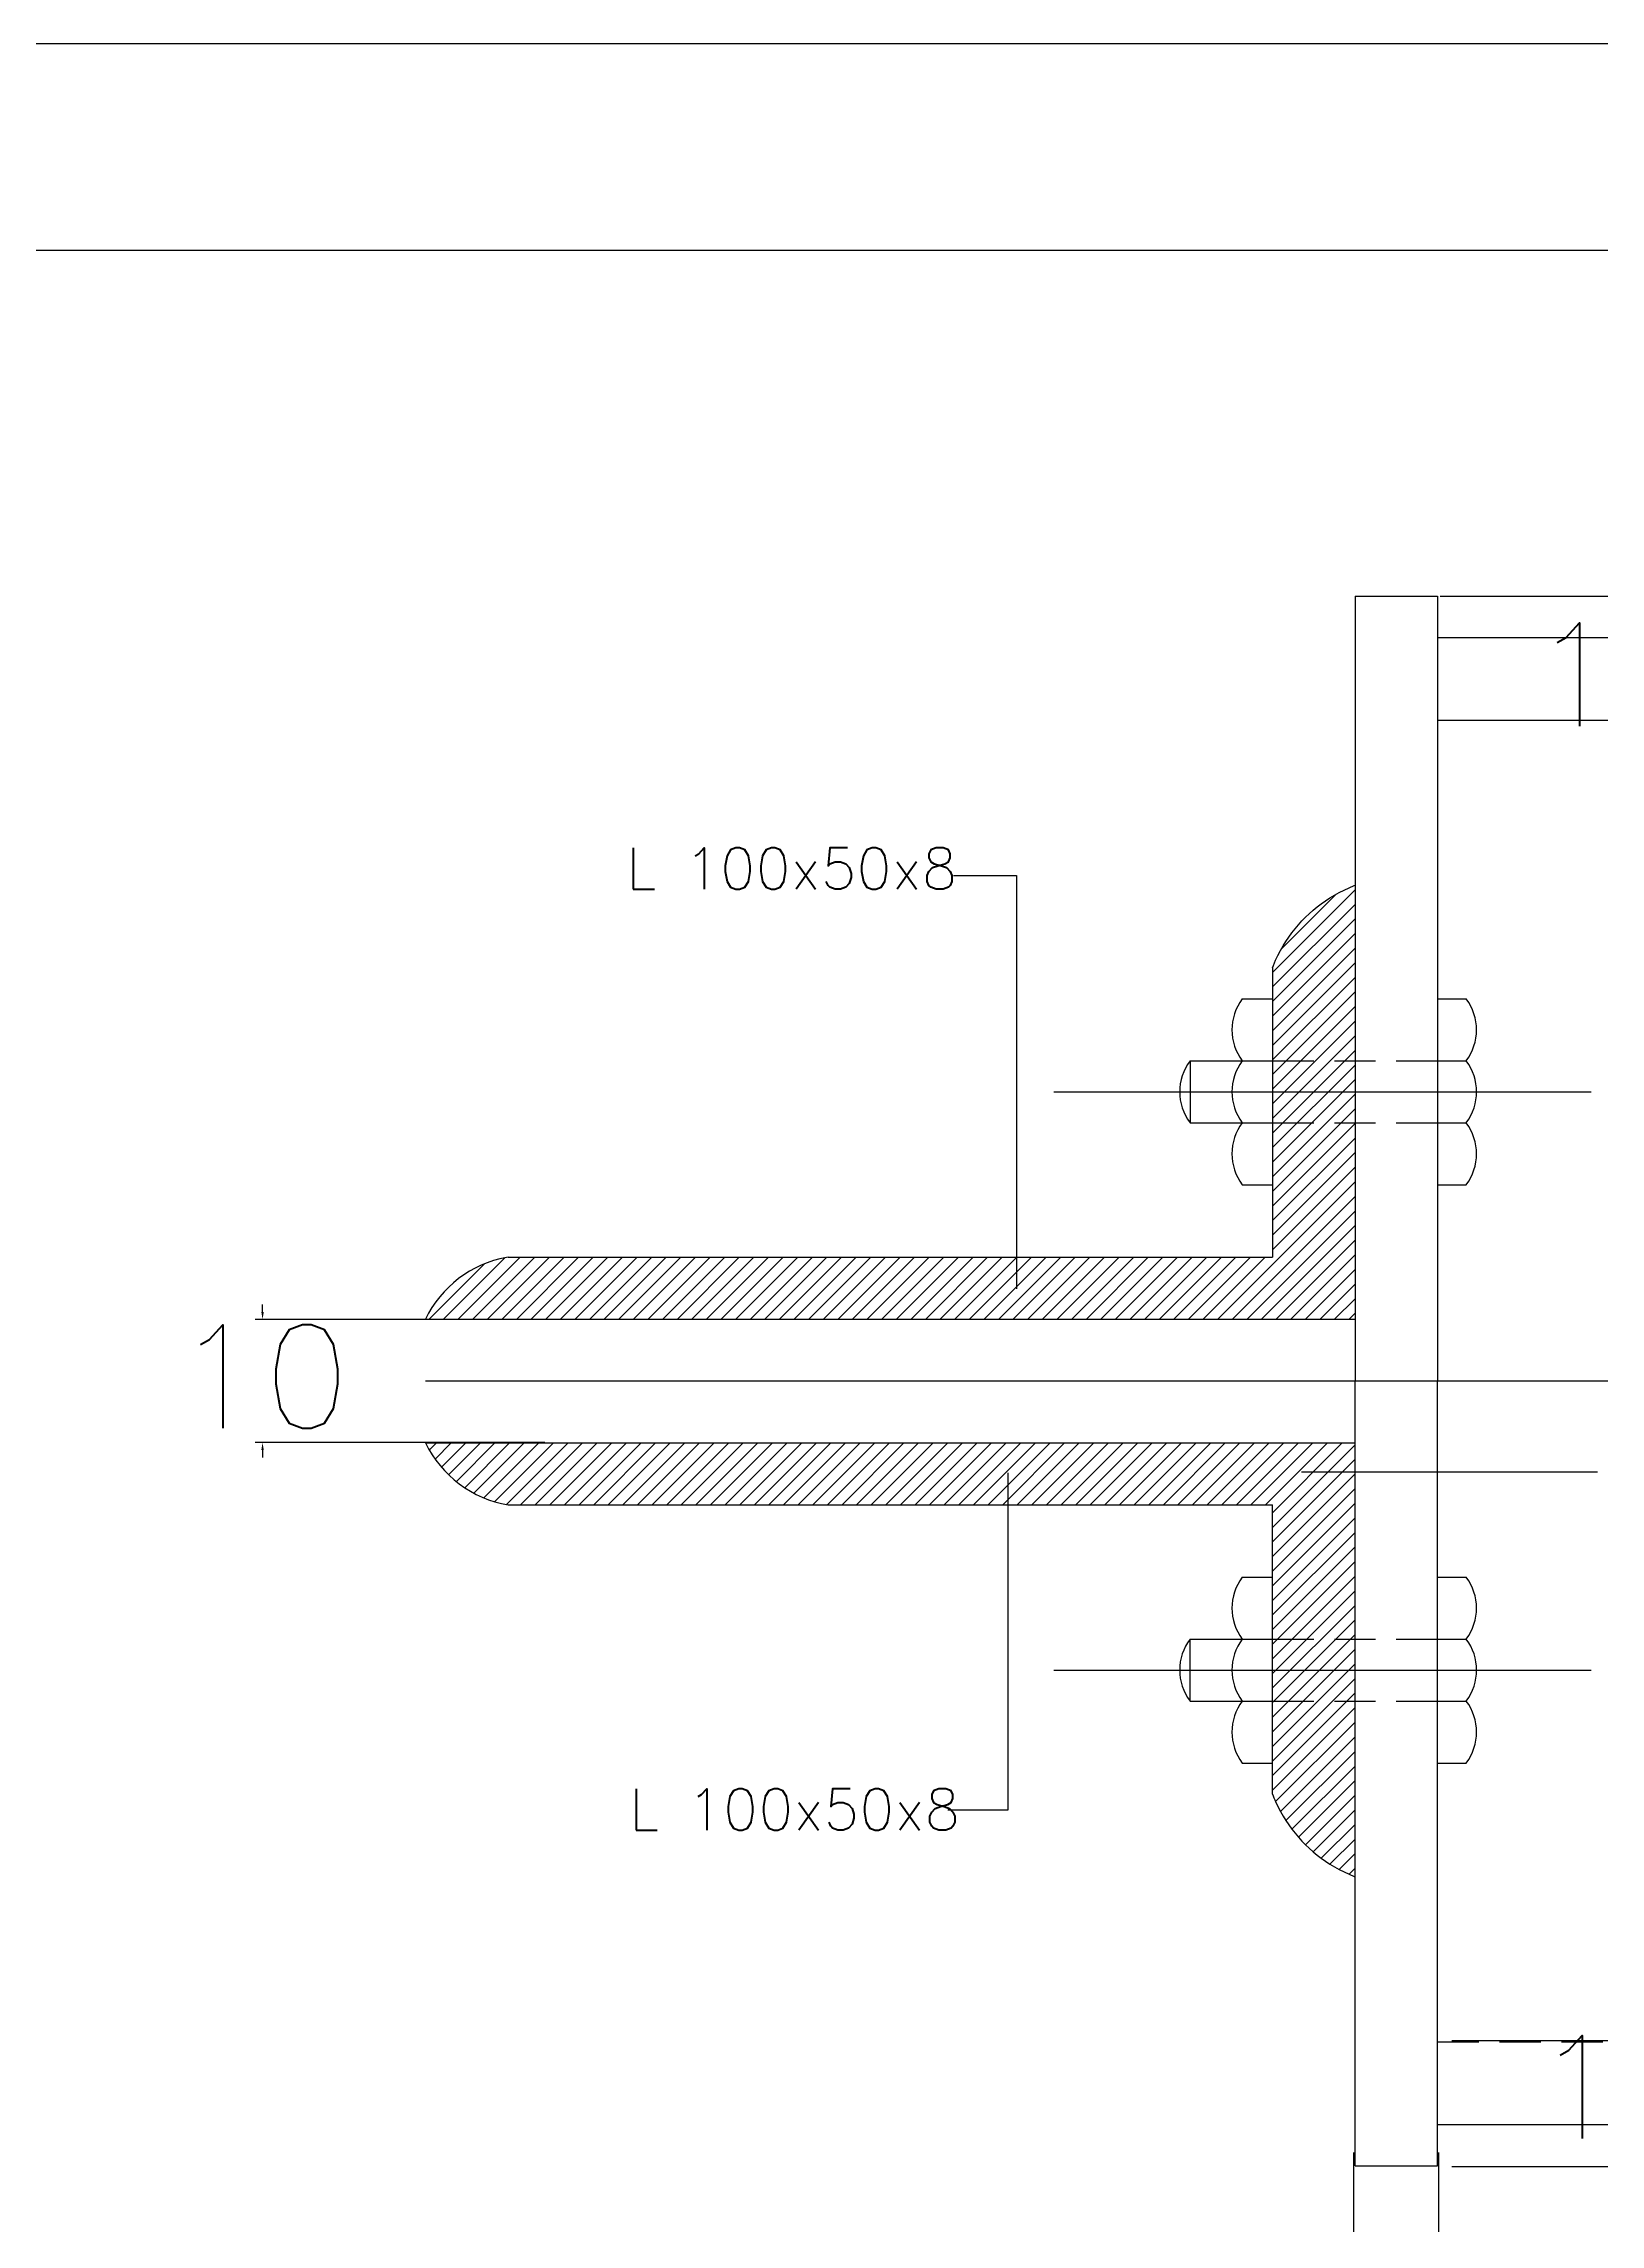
# Model space of a CAD drawing. Header units: metres. Extents: x 444 to 3227, y -3167 to -392.
# Drawn here: x 787.1 to 824.7, y -2917.7 to -2864.9 of the extents above; entities that cross this region are included whole.
import ezdxf

# ---------------------------------------------------------------- set-up
doc = ezdxf.new("R2010")
doc.units = ezdxf.units.M
doc.linetypes.add('DASHEDX2', pattern=[1.5, 1, -0.5])
doc.layers.get('DEFPOINTS').update_dxf_attribs({"linetype": 'CONTINUOUS'})
for name, color, linetype in [('BANGUNAN', 7, 'CONTINUOUS'), ('DIMENSI', 7, 'CONTINUOUS'), ('KOP', 7, 'CONTINUOUS'), ('TEX', 7, 'CONTINUOUS')]:
    doc.layers.add(name, color=color, linetype=linetype)
doc.styles.get("Standard").update_dxf_attribs({"font": 'Simplex.shx', "height": 2.5})
doc.dimstyles.get("Standard").update_dxf_attribs({"dimtxt": 0.18, "dimasz": 0.18, "dimexe": 0.18, "dimexo": 0.0625, "dimgap": 0.09, "dimtad": 0, "dimtih": 1, "dimtoh": 1, "dimdec": 4, "dimzin": 0, "dimdsep": 46, "dimtxsty": 'Standard', "dimcen": 0.09, "dimadec": 0, "dimazin": 0, "dimtfac": 1, "dimtdec": 4, "dimtofl": 0, "dimtmove": 0, "dimatfit": 3, "dimfxl": 1, "dimtolj": 1, "dimtzin": 0, "dimarcsym": 0})
pattern_1 = [(45, (256.28795, -3383.20134), (-0.176776695, 0.176776695), [])]

# ---------------------------------------------------------------- blocks, each defined once
blk = doc.blocks.new('*D205')
at = {"layer": 'DEFPOINTS', "color": 0}
for p in [(799.253, -2895.791), (792.357, -2898.773), (799.253, -2898.773)]:
    blk.add_point(p, dxfattribs=at)
at = {"layer": 'DIMENSI', "color": 0, "lineweight": -2}
for p, q in [((792.357, -2895.611), (792.357, -2895.431)), ((799.19, -2895.791), (792.177, -2895.791)), ((799.19, -2898.773), (792.177, -2898.773)), ((792.357, -2898.953), (792.357, -2899.133))]:
    blk.add_line(p, q, dxfattribs=at)
at = {"layer": 'DIMENSI', "color": 0}
for points in [[(792.327, -2895.611), (792.387, -2895.611), (792.357, -2895.791)], [(792.327, -2898.953), (792.387, -2898.953), (792.357, -2898.773)]]:
    blk.add_solid(points, dxfattribs=at)
at = {"layer": 'DIMENSI', "color": 0, "insert": (792.357, -2897.174), "char_height": 2.5, "attachment_point": 5}
blk.add_mtext('\\A1;10', dxfattribs=at)
blk = doc.blocks.new('*D181')
at = {"layer": 'DEFPOINTS', "color": 0}
for p in [(818.762, -2915.899), (820.818, -2915.899), (820.818, -2923.188)]:
    blk.add_point(p, dxfattribs=at)
at = {"layer": 'DIMENSI', "color": 0, "lineweight": -2}
for p, q in [((818.762, -2915.961), (818.762, -2923.368)), ((820.818, -2915.961), (820.818, -2923.368)), ((818.942, -2923.188), (820.638, -2923.188))]:
    blk.add_line(p, q, dxfattribs=at)
at = {"layer": 'DIMENSI', "color": 0}
for points in [[(818.942, -2923.158), (818.942, -2923.218), (818.762, -2923.188)], [(820.638, -2923.158), (820.638, -2923.218), (820.818, -2923.188)]]:
    blk.add_solid(points, dxfattribs=at)
at = {"layer": 'DIMENSI', "color": 0, "insert": (819.79, -2923.188), "char_height": 2.5, "attachment_point": 5}
blk.add_mtext('\\A1;10', dxfattribs=at)
blk = doc.blocks.new('*D182')
at = {"layer": 'DEFPOINTS', "color": 0}
for p in [(821.083, -2913.248), (821.083, -2916.296), (825.263, -2916.296)]:
    blk.add_point(p, dxfattribs=at)
at = {"layer": 'DIMENSI', "color": 0, "lineweight": -2}
for p, q in [((825.263, -2913.068), (825.263, -2912.888)), ((821.146, -2913.248), (825.443, -2913.248)), ((821.146, -2916.296), (825.443, -2916.296)), ((825.263, -2916.476), (825.263, -2916.656))]:
    blk.add_line(p, q, dxfattribs=at)
at = {"layer": 'DIMENSI', "color": 0}
for points in [[(825.233, -2913.068), (825.293, -2913.068), (825.263, -2913.248)], [(825.233, -2916.476), (825.293, -2916.476), (825.263, -2916.296)]]:
    blk.add_solid(points, dxfattribs=at)
at = {"layer": 'DIMENSI', "color": 0, "insert": (825.263, -2914.374), "char_height": 2.5, "attachment_point": 5}
blk.add_mtext('\\A1;15', dxfattribs=at)
blk = doc.blocks.new('*D185')
at = {"layer": 'DEFPOINTS', "color": 0}
for p in [(820.8, -2878.282), (820.8, -2881.282), (825.196, -2881.282)]:
    blk.add_point(p, dxfattribs=at)
at = {"layer": 'DIMENSI', "color": 0, "lineweight": -2}
for p, q in [((820.862, -2878.282), (825.376, -2878.282)), ((825.196, -2878.102), (825.196, -2877.922)), ((820.862, -2881.282), (825.376, -2881.282)), ((825.196, -2881.462), (825.196, -2881.642))]:
    blk.add_line(p, q, dxfattribs=at)
at = {"layer": 'DIMENSI', "color": 0}
for points in [[(825.166, -2878.102), (825.226, -2878.102), (825.196, -2878.282)], [(825.166, -2881.462), (825.226, -2881.462), (825.196, -2881.282)]]:
    blk.add_solid(points, dxfattribs=at)
at = {"layer": 'DIMENSI', "color": 0, "insert": (825.196, -2880.179), "char_height": 2.5, "attachment_point": 5}
blk.add_mtext('\\A1;15', dxfattribs=at)

msp = doc.modelspace()

# ---------------------------------------------------------------- hatches: boundary and pattern name
at = {"layer": 'BANGUNAN'}
h = msp.add_hatch(dxfattribs=at)
h.set_pattern_fill('ANSI31', color=1, scale=2, style=0)
h.set_pattern_definition(pattern_1)
h.paths.add_polyline_path([(818.7995, -2895.78194), (818.7995, -2891.03194), (816.7995, -2891.03194), (816.7995, -2894.28194), (798.2995, -2894.28194, 0.24035639), (796.2995, -2895.78194)])
h.paths.add_polyline_path([(816.7995, -2890.28194), (816.7995, -2891.03194), (818.7995, -2891.03194), (818.7995, -2890.28194)])
h.paths.add_polyline_path([(816.7995, -2889.53194), (816.7995, -2890.28194), (818.7995, -2890.28194), (818.7995, -2889.53194)])
h.paths.add_polyline_path([(818.7995, -2889.53194), (818.7995, -2885.28194, 0.21225923), (816.7995, -2887.28194), (816.7995, -2889.53194)])
h = msp.add_hatch(dxfattribs=at)
h.set_pattern_fill('ANSI31', color=1, scale=2, style=0)
h.set_pattern_definition(pattern_1)
h.paths.add_polyline_path([(796.2995, -2898.78194, 0.24035639), (798.2995, -2900.28194), (816.7995, -2900.28194), (816.7995, -2903.53194), (818.7995, -2903.53194), (818.7995, -2898.78194)])
h.paths.add_polyline_path([(818.7995, -2904.28194), (818.7995, -2903.53194), (816.7995, -2903.53194), (816.7995, -2904.28194)])
h.paths.add_polyline_path([(818.7995, -2905.03194), (818.7995, -2904.28194), (816.7995, -2904.28194), (816.7995, -2905.03194)])
h.paths.add_polyline_path([(816.7995, -2905.03194), (816.7995, -2907.28194, 0.21225923), (818.7995, -2909.28194), (818.7995, -2905.03194)])

# ---------------------------------------------------------------- linework, layer by layer
at = {"layer": 'BANGUNAN', "color": 2}
for p, q in [((818.7995, -2878.28194), (818.7995, -2897.28194)), ((820.7995, -2878.28194), (820.7995, -2888.03194)), ((816.7995, -2887.28194), (816.7995, -2894.28194)), ((820.7995, -2888.03194), (820.7995, -2897.28194)), ((814.8058, -2889.53194), (814.8058, -2891.03194)), ((818.7995, -2916.28194), (818.7995, -2897.28194)), ((820.7995, -2906.53194), (820.7995, -2897.28194)), ((816.7995, -2907.28194), (816.7995, -2900.28194)), ((814.8058, -2905.03194), (814.8058, -2903.53194)), ((820.7995, -2916.28194), (820.7995, -2906.53194))]:
    msp.add_line(p, q, dxfattribs=at)
at = {"layer": 'BANGUNAN', "color": 2, "linetype": 'ByBlock', "ltscale": 0.5}
for p, q in [((818.7995, -2878.28194), (820.7995, -2878.28194)), ((820.7995, -2879.28194), (845.7995, -2879.28194)), ((816.07096, -2888.03194), (816.7995, -2888.03194)), ((820.7995, -2888.03194), (821.49269, -2888.03194)), ((814.8058, -2889.53194), (816.7995, -2889.53194)), ((820.7995, -2889.53194), (821.49269, -2889.53194)), ((814.8058, -2891.03194), (816.7995, -2891.03194)), ((820.7995, -2891.03194), (821.49269, -2891.03194)), ((816.07096, -2892.53194), (816.7995, -2892.53194)), ((820.7995, -2892.53194), (821.49269, -2892.53194)), ((798.2995, -2894.28194), (816.7995, -2894.28194)), ((796.2995, -2895.78194), (818.7995, -2895.78194)), ((796.2995, -2898.78194), (818.7995, -2898.78194)), ((798.2995, -2900.28194), (816.7995, -2900.28194)), ((816.07096, -2902.03194), (816.7995, -2902.03194)), ((820.7995, -2902.03194), (821.49269, -2902.03194)), ((814.8058, -2903.53194), (816.7995, -2903.53194)), ((820.7995, -2903.53194), (821.49269, -2903.53194)), ((814.8058, -2905.03194), (816.7995, -2905.03194)), ((820.7995, -2905.03194), (821.49269, -2905.03194)), ((816.07096, -2906.53194), (816.7995, -2906.53194)), ((820.7995, -2906.53194), (821.49269, -2906.53194)), ((820.7995, -2915.28194), (845.7995, -2915.28194)), ((818.7995, -2916.28194), (820.7995, -2916.28194))]:
    msp.add_line(p, q, dxfattribs=at)
at = {"layer": 'BANGUNAN', "color": 2, "linetype": 'DASHEDX2'}
for p, q in [((820.7995, -2881.28194), (845.7995, -2881.28194)), ((816.7995, -2889.53194), (820.7995, -2889.53194)), ((816.7995, -2891.03194), (820.80792, -2891.03194)), ((816.7995, -2903.53194), (820.80792, -2903.53194)), ((816.7995, -2905.03194), (820.7995, -2905.03194)), ((820.7995, -2913.28194), (845.7995, -2913.28194))]:
    msp.add_line(p, q, dxfattribs=at)
at = {"layer": 'BANGUNAN', "color": 1, "linetype": 'ByBlock', "ltscale": 0.5}
for p, q in [((811.50685, -2890.28194), (824.51744, -2890.28194)), ((796.2995, -2897.28194), (845.7995, -2897.28194)), ((796.2995, -2897.28194), (845.7995, -2897.28194)), ((811.50685, -2904.28194), (824.51744, -2904.28194))]:
    msp.add_line(p, q, dxfattribs=at)
at = {"layer": 'BANGUNAN', "color": 2}
for centre, radius, start, end in [((817.07096, -2888.78194), 1.25, 143.130102, 216.869898), ((820.48207, -2888.78194), 1.25852, 323.420337, 36.579663), ((815.8058, -2890.28194), 1.25, 143.130102, 216.869898), ((817.07096, -2890.28194), 1.25, 143.130102, 216.869898), ((820.49269, -2890.28194), 1.25, 323.130102, 36.869898), ((817.07096, -2891.78194), 1.25, 143.130102, 216.869898), ((820.48775, -2891.78289), 1.25339, 323.300751, 36.616994), ((817.07096, -2902.78194), 1.25, 143.130102, 216.869898), ((820.48775, -2902.78098), 1.25339, 323.383006, 36.699249), ((815.8058, -2904.28194), 1.25, 143.130102, 216.869898), ((817.07096, -2904.28194), 1.25, 143.130102, 216.869898), ((820.49269, -2904.28194), 1.25, 323.130102, 36.869898), ((817.07096, -2905.78194), 1.25, 143.130102, 216.869898), ((820.48207, -2905.78194), 1.25852, 323.420337, 36.579663)]:
    msp.add_arc(centre, radius, start, end, dxfattribs=at)
at = {"layer": 'DIMENSI', "color": 2}
for p, q in [((817.98264, -2885.72953), (818.08604, -2885.65615)), ((818.08604, -2885.65615), (818.19278, -2885.58611)), ((818.19278, -2885.58611), (818.30294, -2885.5195)), ((818.30294, -2885.5195), (818.41662, -2885.4564)), ((818.41662, -2885.4564), (818.53394, -2885.39694)), ((818.53394, -2885.39694), (818.65502, -2885.34125)), ((818.65502, -2885.34125), (818.78004, -2885.28949)), ((818.78004, -2885.28949), (818.7995, -2885.27954)), ((817.43006, -2886.23761), (817.51419, -2886.14496)), ((817.51419, -2886.14496), (817.6015, -2886.0555)), ((817.6015, -2886.0555), (817.69199, -2885.96921)), ((817.69199, -2885.96921), (817.78566, -2885.8861)), ((817.78566, -2885.8861), (817.88253, -2885.8062)), ((817.88253, -2885.8062), (817.98264, -2885.72953)), ((817.05812, -2886.74955), (817.12584, -2886.6405)), ((817.12584, -2886.6405), (817.19696, -2886.53484)), ((817.19696, -2886.53484), (817.27141, -2886.43251)), ((817.27141, -2886.43251), (817.34912, -2886.33345)), ((817.34912, -2886.33345), (817.43006, -2886.23761)), ((816.7995, -2887.28194), (816.82327, -2887.22181)), ((816.82327, -2887.22181), (816.87631, -2887.09807)), ((816.87631, -2887.09807), (816.93323, -2886.97822)), ((816.93323, -2886.97822), (816.99388, -2886.86209)), ((816.93323, -2886.97822), (816.93323, -2886.97822)), ((816.99388, -2886.86209), (817.05812, -2886.74955)), ((798.2995, -2894.28194), (798.25826, -2894.28941)), ((816.87631, -2907.4658), (816.93323, -2907.58565)), ((816.93323, -2907.58565), (816.99388, -2907.70178)), ((816.99388, -2907.70178), (817.05812, -2907.81432)), ((817.05812, -2907.81432), (817.12584, -2907.92337)), ((817.12584, -2907.92337), (817.19696, -2908.02903)), ((817.19696, -2908.02903), (817.27141, -2908.13136)), ((817.27141, -2908.13136), (817.34912, -2908.23042)), ((817.34912, -2908.23042), (817.43006, -2908.32626)), ((817.43006, -2908.32626), (817.51419, -2908.41891)), ((817.51419, -2908.41891), (817.6015, -2908.50837)), ((817.6015, -2908.50837), (817.69199, -2908.59466)), ((817.69199, -2908.59466), (817.78566, -2908.67777)), ((817.78566, -2908.67777), (817.88253, -2908.75767)), ((817.88253, -2908.75767), (817.98264, -2908.83434)), ((817.98264, -2908.83434), (818.08604, -2908.90772)), ((818.08604, -2908.90772), (818.19278, -2908.97776)), ((818.19278, -2908.97776), (818.30294, -2909.04437)), ((818.30294, -2909.04437), (818.41662, -2909.10747)), ((818.41662, -2909.10747), (818.53394, -2909.16693)), ((818.53394, -2909.16693), (818.65502, -2909.22262)), ((818.65502, -2909.22262), (818.78004, -2909.27438)), ((818.78004, -2909.27438), (818.7995, -2909.27831))]:
    msp.add_line(p, q, dxfattribs=at)
for centre, radius, start, end in [((798.76955, -2896.992), 2.75053, 100.713083, 153.899976), ((798.76955, -2897.57187), 2.75053, 206.100024, 260.160181), ((820.04899, -2906.03245), 3.48143, 201.032601, 204.312393)]:
    msp.add_arc(centre, radius, start, end, dxfattribs=at)
at = {"layer": 'KOP', "color": 9}
msp.add_lwpolyline([(883.8376, -2864.90614), (883.8376, -3161.90614), (463.3376, -3161.90614), (463.3376, -2864.90614)], close=True, dxfattribs=at)
at = {"layer": 'KOP', "color": 130}
msp.add_lwpolyline([(488.3376, -3156.90614), (488.3376, -2869.90614), (878.8376, -2869.90614), (878.8376, -3156.90614)], close=True, dxfattribs=at)
at = {"layer": 'TEX', "color": 2}
for p, q in [((809.07895, -2885.04472), (810.60472, -2885.04472)), ((810.60472, -2885.04472), (810.60472, -2885.64114)), ((810.60472, -2885.64114), (810.60472, -2895.05131)), ((810.40571, -2907.66001), (810.40571, -2899.50895)), ((824.66833, -2899.49132), (817.50385, -2899.49132)), ((824.66833, -2899.49132), (824.66833, -2899.49132)), ((808.94628, -2907.66001), (810.40571, -2907.66001))]:
    msp.add_line(p, q, dxfattribs=at)

# ---------------------------------------------------------------- texts
for p in [(801.15828, -2885.37868), (801.22575, -2908.15245)]:
    msp.add_text('L 100x50x8', height=1, dxfattribs=at).set_placement(p)

# ---------------------------------------------------------------- dimensions: what is measured, and where the dimension line sits
at = {"layer": 'DIMENSI', "color": 2}
for base, p1, p2, angle, text, picture, middle in [((825.19631, -2881.28194), (820.7995, -2878.28194), (820.7995, -2881.28194), 270, '15', '*D185', (825.19631, -2880.17902)), ((792.35741, -2898.77346), (799.25286, -2895.79136), (799.25286, -2898.77346), 270, '10', '*D205', (792.35741, -2897.17387)), ((825.26274, -2916.29617), (821.08346, -2913.2478), (821.08346, -2916.29617), 270, '15', '*D182', (825.26274, -2914.37437)), ((820.81811, -2923.18812), (818.76164, -2915.89856), (820.81811, -2915.89856), 0, '10', '*D181', (819.78987, -2923.18812))]:
    dim = msp.add_linear_dim(base=base, p1=p1, p2=p2, angle=angle, text=text, dimstyle='Standard', dxfattribs=at)
    dim.commit()
    dim.dimension.update_dxf_attribs({"geometry": picture, "text_midpoint": middle, "dimtype": 161})

doc.saveas('drawing.dxf')
